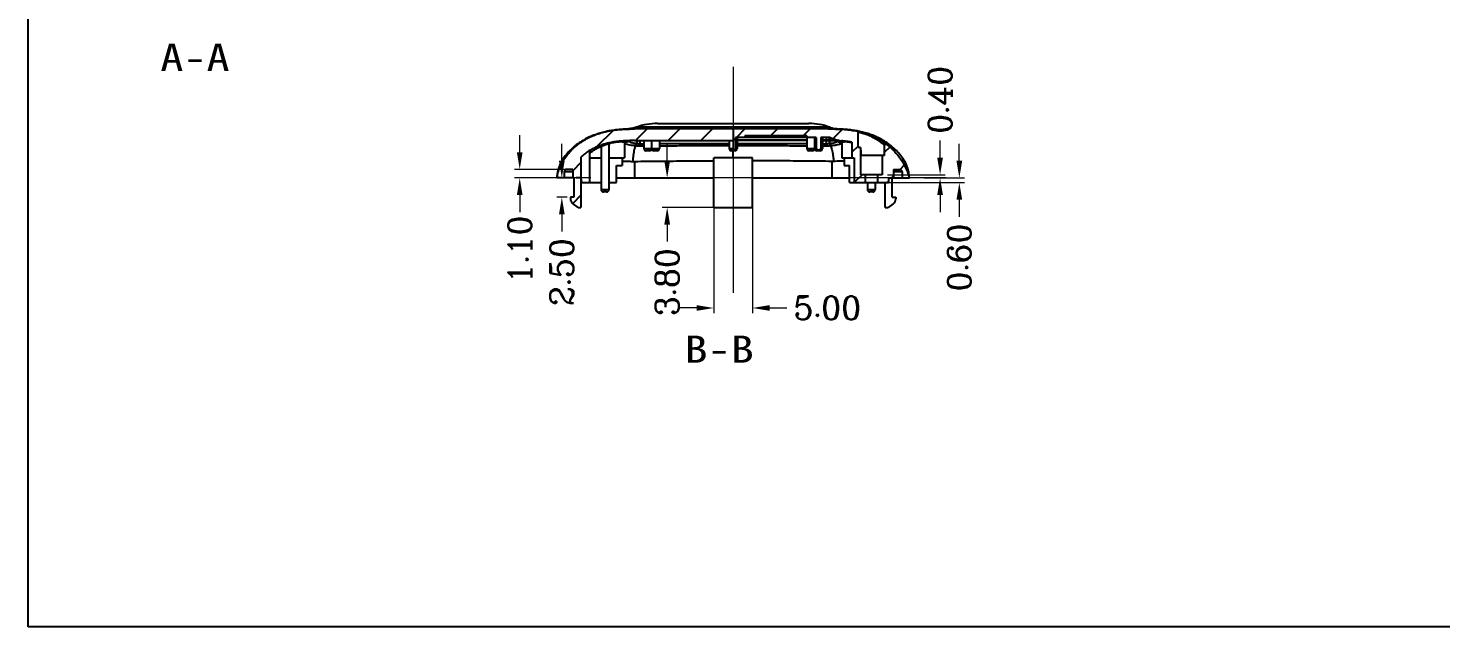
# Model space of a CAD drawing. Header units: millimetres. Extents: x -3610 to -2795, y 672 to 1276.
# Drawn here: x -3129.2 to -2947.3, y 713.9 to 790.9 of the extents above; entities that cross this region are included whole.
import ezdxf
from ezdxf.enums import TextEntityAlignment as Align

# ---------------------------------------------------------------- set-up
doc = ezdxf.new("R2010")
doc.units = ezdxf.units.MM
doc.header["$MEASUREMENT"] = 0
doc.linetypes.add('CENTER', pattern=[50.800000000000004, 31.75, -6.35, 6.35, -6.35])
doc.linetypes.add('HIDDEN', pattern=[9.524999999999999, 6.35, -3.175])
doc.layers.add('dim', color=7, linetype='Continuous')
doc.layers.add('hidden', color=2, linetype='HIDDEN')
doc.layers.add('moldbase', color=7, linetype='Continuous', lineweight=20)
doc.styles.add('ROMANC', font='romanc.shx', dxfattribs={"bigfont": 'gbcbig.shx'})
doc.styles.add('TEXTSTYLE_0', font='txt', dxfattribs={"width": 0.8})
doc.dimstyles.new('YanXiu', dxfattribs={"dimtxt": 3, "dimasz": 2.2, "dimexe": 0.66, "dimexo": 0.66, "dimgap": 0.66, "dimtad": 0, "dimzin": 1, "dimdsep": 46, "dimtxsty": 'ROMANC', "dimcen": 0, "dimclrd": 256, "dimclre": 3, "dimclrt": 3, "dimazin": 0, "dimtfac": 1, "dimtofl": 0, "dimtmove": 0, "dimatfit": 3, "dimfxl": 0, "dimlwd": 5, "dimlwe": 5, "dimarcsym": 0})

# ---------------------------------------------------------------- blocks, each defined once
blk = doc.blocks.new('*D39')
at = {"layer": 'Defpoints', "color": 0, "transparency": 16777216}
for p in [(-1563.346829487967, -1537.861825443987), (-1569.778370427676, -1538.961825443988), (-1565.616812980152, -1538.961825443988)]:
    blk.add_point(p, dxfattribs=at)
at = {"layer": 'dim', "lineweight": 5, "transparency": 16777216}
for p, q in [((-1569.778370427676, -1535.661825443987), (-1569.778370427676, -1533.461825443987)), ((-1569.778370427676, -1541.161825443988), (-1569.778370427676, -1543.361825443988))]:
    blk.add_line(p, q, dxfattribs=at)
at = {"layer": 'dim', "color": 3, "lineweight": 5, "transparency": 16777216}
for p, q in [((-1564.006829487967, -1537.861825443987), (-1570.438370427676, -1537.861825443987)), ((-1566.276812980152, -1538.961825443988), (-1570.438370427676, -1538.961825443988))]:
    blk.add_line(p, q, dxfattribs=at)
at = {"layer": 'dim', "transparency": 16777216}
for points in [[(-1570.145037094343, -1535.661825443987), (-1569.411703761009, -1535.661825443987), (-1569.778370427676, -1537.861825443987)], [(-1570.145037094343, -1541.161825443988), (-1569.41170376101, -1541.161825443988), (-1569.778370427676, -1538.961825443988)]]:
    blk.add_solid(points, dxfattribs=at)
at = {"layer": 'dim', "color": 3, "transparency": 16777216, "insert": (-1569.778370427676, -1548.164682586845), "char_height": 3, "attachment_point": 5, "rotation": 90, "style": 'ROMANC'}
blk.add_mtext('1.10', dxfattribs=at)
blk = doc.blocks.new('*D40')
at = {"layer": 'Defpoints', "color": 0, "transparency": 16777216}
for p in [(-1563.338740334531, -1538.961825443988), (-1564.357546488136, -1541.461825443987), (-1563.021829487967, -1541.461825443987)]:
    blk.add_point(p, dxfattribs=at)
at = {"layer": 'dim', "lineweight": 5, "transparency": 16777216}
for p, q in [((-1564.357546488136, -1536.761825443988), (-1564.357546488136, -1534.561825443988)), ((-1564.357546488136, -1543.661825443987), (-1564.357546488136, -1545.861825443987))]:
    blk.add_line(p, q, dxfattribs=at)
at = {"layer": 'dim', "color": 3, "lineweight": 5, "transparency": 16777216}
for p, q in [((-1563.998740334531, -1538.961825443988), (-1565.017546488136, -1538.961825443988)), ((-1563.681829487967, -1541.461825443987), (-1565.017546488136, -1541.461825443987))]:
    blk.add_line(p, q, dxfattribs=at)
at = {"layer": 'dim', "transparency": 16777216}
for points in [[(-1564.724213154803, -1536.761825443988), (-1563.990879821469, -1536.761825443988), (-1564.357546488136, -1538.961825443988)], [(-1564.724213154803, -1543.661825443987), (-1563.990879821469, -1543.661825443987), (-1564.357546488136, -1541.461825443987)]]:
    blk.add_solid(points, dxfattribs=at)
at = {"layer": 'dim', "color": 3, "transparency": 16777216, "insert": (-1564.357546488136, -1551.093254015416), "char_height": 3, "attachment_point": 5, "rotation": 90, "style": 'ROMANC'}
blk.add_mtext('2.50', dxfattribs=at)
blk = doc.blocks.new('*D41')
at = {"layer": 'Defpoints', "color": 0, "transparency": 16777216}
for p in [(-1544.796829487967, -1541.529593940528), (-1539.796829487967, -1541.529593940528), (-1539.796829487967, -1555.703165621764)]:
    blk.add_point(p, dxfattribs=at)
at = {"layer": 'dim', "color": 3, "lineweight": 5, "transparency": 16777216}
for p, q in [((-1544.796829487967, -1542.189593940528), (-1544.796829487967, -1556.363165621764)), ((-1539.796829487967, -1542.189593940528), (-1539.796829487967, -1556.363165621764))]:
    blk.add_line(p, q, dxfattribs=at)
at = {"layer": 'dim', "lineweight": 5, "transparency": 16777216}
for p, q in [((-1546.996829487967, -1555.703165621764), (-1549.196829487967, -1555.703165621764)), ((-1537.596829487967, -1555.703165621764), (-1535.396829487967, -1555.703165621764))]:
    blk.add_line(p, q, dxfattribs=at)
at = {"layer": 'dim', "transparency": 16777216}
for points in [[(-1546.996829487967, -1555.336498955097), (-1546.996829487967, -1556.06983228843), (-1544.796829487967, -1555.703165621764)], [(-1537.596829487967, -1555.336498955097), (-1537.596829487967, -1556.06983228843), (-1539.796829487967, -1555.703165621764)]]:
    blk.add_solid(points, dxfattribs=at)
at = {"layer": 'dim', "color": 3, "transparency": 16777216, "insert": (-1530.165400916539, -1555.703165621764), "char_height": 3, "attachment_point": 5, "style": 'ROMANC'}
blk.add_mtext('5.00', dxfattribs=at)
blk = doc.blocks.new('*D42')
at = {"layer": 'Defpoints', "color": 0, "transparency": 16777216}
for p in [(-1547.403345964743, -1538.961825443987), (-1550.790373473308, -1542.761825443987), (-1543.392395357343, -1542.761825443987)]:
    blk.add_point(p, dxfattribs=at)
at = {"layer": 'dim', "lineweight": 5, "transparency": 16777216}
for p, q in [((-1550.790373473308, -1536.761825443987), (-1550.790373473308, -1534.561825443987)), ((-1550.790373473308, -1544.961825443987), (-1550.790373473308, -1547.161825443987))]:
    blk.add_line(p, q, dxfattribs=at)
at = {"layer": 'dim', "color": 3, "lineweight": 5, "transparency": 16777216}
for p, q in [((-1548.063345964743, -1538.961825443987), (-1551.450373473308, -1538.961825443987)), ((-1544.052395357343, -1542.761825443987), (-1551.450373473308, -1542.761825443987))]:
    blk.add_line(p, q, dxfattribs=at)
at = {"layer": 'dim', "transparency": 16777216}
for points in [[(-1551.157040139975, -1536.761825443987), (-1550.423706806642, -1536.761825443987), (-1550.790373473308, -1538.961825443987)], [(-1551.157040139975, -1544.961825443987), (-1550.423706806642, -1544.961825443987), (-1550.790373473308, -1542.761825443987)]]:
    blk.add_solid(points, dxfattribs=at)
at = {"layer": 'dim', "color": 3, "transparency": 16777216, "insert": (-1550.790373473308, -1552.393254015416), "char_height": 3, "attachment_point": 5, "rotation": 90, "style": 'ROMANC'}
blk.add_mtext('3.80', dxfattribs=at)
blk = doc.blocks.new('*D43')
at = {"layer": 'Defpoints', "color": 0, "transparency": 16777216}
for p in [(-1523.273171505956, -1539.561825443987), (-1518.098526252309, -1538.961825443988), (-1513.165636985594, -1539.561825443987)]:
    blk.add_point(p, dxfattribs=at)
at = {"layer": 'dim', "lineweight": 5, "transparency": 16777216}
for p, q in [((-1513.165636985594, -1536.761825443988), (-1513.165636985593, -1534.561825443988)), ((-1513.165636985594, -1541.761825443987), (-1513.165636985594, -1543.961825443987))]:
    blk.add_line(p, q, dxfattribs=at)
at = {"layer": 'dim', "color": 3, "lineweight": 5, "transparency": 16777216}
for p, q in [((-1522.613171505956, -1539.561825443987), (-1512.505636985594, -1539.561825443987)), ((-1517.438526252309, -1538.961825443988), (-1512.505636985594, -1538.961825443988))]:
    blk.add_line(p, q, dxfattribs=at)
at = {"layer": 'dim', "transparency": 16777216}
for points in [[(-1513.53230365226, -1536.761825443988), (-1512.798970318927, -1536.761825443988), (-1513.165636985594, -1538.961825443988)], [(-1513.53230365226, -1541.761825443987), (-1512.798970318927, -1541.761825443987), (-1513.165636985594, -1539.561825443987)]]:
    blk.add_solid(points, dxfattribs=at)
at = {"layer": 'dim', "color": 3, "transparency": 16777216, "insert": (-1513.165636985593, -1549.193254015416), "char_height": 3, "attachment_point": 5, "rotation": 90, "style": 'ROMANC'}
blk.add_mtext('0.60', dxfattribs=at)
blk = doc.blocks.new('*D44')
at = {"layer": 'Defpoints', "color": 0, "transparency": 16777216}
for p in [(-1523.096829487967, -1538.561825443987), (-1515.642862289347, -1538.561825443987), (-1518.367807936726, -1538.961825443988)]:
    blk.add_point(p, dxfattribs=at)
at = {"layer": 'dim', "lineweight": 5, "transparency": 16777216}
for p, q in [((-1515.642862289347, -1536.361825443987), (-1515.642862289347, -1534.161825443987)), ((-1515.642862289347, -1541.161825443988), (-1515.642862289347, -1543.361825443988))]:
    blk.add_line(p, q, dxfattribs=at)
at = {"layer": 'dim', "color": 3, "lineweight": 5, "transparency": 16777216}
for p, q in [((-1522.436829487967, -1538.561825443987), (-1514.982862289347, -1538.561825443987)), ((-1517.707807936726, -1538.961825443988), (-1514.982862289347, -1538.961825443988))]:
    blk.add_line(p, q, dxfattribs=at)
at = {"layer": 'dim', "transparency": 16777216}
for points in [[(-1516.009528956014, -1536.361825443987), (-1515.276195622681, -1536.361825443987), (-1515.642862289347, -1538.561825443987)], [(-1516.009528956014, -1541.161825443988), (-1515.276195622681, -1541.161825443988), (-1515.642862289347, -1538.961825443988)]]:
    blk.add_solid(points, dxfattribs=at)
at = {"layer": 'dim', "color": 3, "transparency": 16777216, "insert": (-1515.642862289347, -1528.930396872559), "char_height": 3, "attachment_point": 5, "rotation": 90, "style": 'ROMANC'}
blk.add_mtext('0.40', dxfattribs=at)

msp = doc.modelspace()

# ---------------------------------------------------------------- linework, layer by layer
at = {"color": 7, "linetype": 'Continuous'}
for p, q in [((-3048.197564010568, 778.681863704421), (-3028.697564010568, 778.681863704421)), ((-3025.747564010568, 777.9818637044209), (-3051.147564010568, 777.9818637044209)), ((-3026.994444913568, 778.217264439121), (-3049.900683107669, 778.217264439121)), ((-3038.447564010568, 777.9818637044209), (-3038.447564010568, 775.1818638147208)), ((-3027.747564010568, 776.881863704421), (-3038.147564010568, 776.881863704421)), ((-3038.147564010568, 776.881863704421), (-3038.147564010568, 775.4818637044209)), ((-3037.947564010568, 776.881863704421), (-3037.947564010568, 775.4818637044209)), ((-3028.947564010568, 777.0818637044208), (-3036.947564010568, 777.0818637044208)), ((-3036.947564010568, 777.0818637044208), (-3036.947564010568, 776.881863704421)), ((-3028.947564010568, 777.0818637044208), (-3028.947564010568, 775.4818637044209)), ((-3027.947564010568, 776.881863704421), (-3027.947564010568, 775.4818637044209)), ((-3027.747564010568, 776.881863704421), (-3027.747564010568, 775.4818637044209)), ((-3027.147564010568, 776.881863704421), (-3027.147564010568, 775.4818637044209)), ((-3025.948142282568, 776.881863704421), (-3027.147564010568, 776.881863704421)), ((-3026.947564010568, 776.881863704421), (-3026.947564010568, 775.4818637044209)), ((-3026.447555833168, 776.881863704421), (-3026.447563272368, 776.0808963101208)), ((-3026.199450323068, 776.881863542621), (-3025.862734258568, 776.5838099014209)), ((-3025.947564010568, 776.881863704421), (-3025.948516956368, 776.8823613783209)), ((-3025.947401238968, 776.882325683021), (-3025.948142282568, 776.881863704421)), ((-3025.948142282568, 776.881863704421), (-3025.014562658868, 776.5529301811209)), ((-3022.347564010568, 775.5818637044208), (-3022.347564010568, 777.5456724345208)), ((-3020.647563925668, 776.9949139091209), (-3020.589604500368, 777.133258151521)), ((-3056.897564010568, 771.0818637044208), (-3056.897564010568, 775.2192740653209)), ((-3055.447564010568, 775.7478656185208), (-3055.447564010568, 770.181863704421)), ((-3054.447564010568, 776.089282001421), (-3054.447564010568, 770.181863704421)), ((-3052.447564010568, 776.153984701421), (-3052.447564010568, 774.2818637044209)), ((-3052.404826586569, 776.4344452261209), (-3052.405489058268, 776.4342632767209)), ((-3051.727877555268, 776.4727418087209), (-3051.807617207068, 776.4314055794209)), ((-3051.745426229368, 776.4724659626208), (-3051.805331383168, 776.441727529221)), ((-3051.147564010768, 776.4818637044209), (-3038.447564010568, 776.4818637044209)), ((-3050.764902279368, 776.4818637044209), (-3050.897949115368, 776.109041175321)), ((-3050.447564434168, 776.4818637044209), (-3050.447564010568, 776.080869581921)), ((-3049.947564010568, 776.4818637044209), (-3049.947564010568, 775.4818637044209)), ((-3049.947564010568, 775.4818637044209), (-3047.947564010568, 775.4818637044209)), ((-3049.247564010868, 775.181863704421), (-3049.647564010268, 775.181863704421)), ((-3048.947564010568, 776.4818637044209), (-3048.947564010568, 775.4818637044209)), ((-3048.247564010868, 775.181863704421), (-3048.647564010268, 775.181863704421)), ((-3047.947564010568, 776.4818637044209), (-3047.947564010568, 775.4818637044209)), ((-3038.947564010568, 776.4818637044209), (-3038.947564010568, 775.4818637044209)), ((-3038.947564010568, 775.4818637044209), (-3038.447564010568, 775.4818637044209)), ((-3038.247564010868, 775.181863704421), (-3038.647564010268, 775.181863704421)), ((-3038.147564011269, 775.4818498506208), (-3037.947564010568, 775.4818637044209)), ((-3037.947564010568, 776.5844971158208), (-3028.947564010568, 776.5844971158208)), ((-3028.947564010568, 776.4818637044209), (-3037.947564010568, 776.4818637044209)), ((-3028.947564010568, 775.4818637044209), (-3027.747564009868, 775.4818498507209)), ((-3028.247564010868, 775.181863704421), (-3028.647564010268, 775.181863704421)), ((-3027.247564010868, 775.181863704421), (-3027.647564010268, 775.181863704421)), ((-3027.147564011269, 775.4818498506208), (-3026.947564010568, 775.4818637044209)), ((-3026.947564010568, 776.5844971158208), (-3026.447555833168, 776.5844971158208)), ((-3026.947564010568, 776.4818637044209), (-3025.747564010368, 776.4818637044209)), ((-3026.120413276168, 776.4818637044209), (-3025.993894881668, 776.108750291221)), ((-3025.191998443768, 776.4752844578209), (-3025.085701687168, 776.4187341461209)), ((-3025.167718568669, 776.4745864774209), (-3025.091022469868, 776.4345316502208)), ((-3024.491844379668, 776.4345358546209), (-3024.489922208768, 776.4345745969208)), ((-3024.447500798768, 776.157642392521), (-3024.447563931768, 776.154310263521)), ((-3024.447564010568, 776.153675234621), (-3024.447564010568, 774.2818637044209)), ((-3023.147564010568, 776.2938002694209), (-3023.147564010568, 774.2818637044209)), ((-3022.047564010568, 775.5818637044208), (-3022.347564010568, 775.5818637044208)), ((-3022.047564010568, 775.5818637044208), (-3022.047564010568, 772.0818637044208)), ((-3022.003108181768, 775.2318637044209), (-3022.003108181768, 774.5818637044208)), ((-3018.947564010568, 774.5818637044208), (-3018.947564010568, 775.8904463868209)), ((-3058.047564010568, 774.3529569587208), (-3058.047564010568, 767.881863704421)), ((-3056.897564010568, 774.2818637044209), (-3055.447564010568, 774.2818637044209)), ((-3054.447564010568, 774.2818637044209), (-3052.447819387268, 774.2818637044209)), ((-3053.447564010568, 773.2818637044209), (-3052.747412026568, 773.2818637044209)), ((-3053.447564010568, 771.0818637044208), (-3053.447564010568, 773.2818637044209)), ((-3052.747564010568, 774.2818637044209), (-3052.747564010568, 773.2818637044209)), ((-3051.147564103968, 773.8065753607209), (-3051.147564103968, 771.681863704421)), ((-3040.947564010568, 767.881863704421), (-3040.947564010568, 774.2435788884209)), ((-3035.947564010568, 767.881863704421), (-3035.947564010568, 774.2435788884209)), ((-3025.747563917268, 773.806575359321), (-3025.747563917268, 771.681863704421)), ((-3024.447301917769, 774.2818637044209), (-3022.847564010568, 774.2818637044209)), ((-3024.147715994568, 773.2818637044209), (-3023.447564010568, 773.2818637044209)), ((-3024.147564010568, 774.2818637044209), (-3024.147564010568, 773.2818637044209)), ((-3023.447564010568, 771.0818637044208), (-3023.447564010568, 773.2818637044209)), ((-3022.847564010568, 774.2818637044209), (-3022.847564010568, 771.0818637044208)), ((-3018.947564010568, 774.5818637044208), (-3022.003108181768, 774.5818637044208)), ((-3019.247564010568, 774.5818637044208), (-3019.247564010568, 772.0818637044208)), ((-3061.147564010568, 771.681863704421), (-3061.147077059268, 771.6952552704208)), ((-3058.947564010568, 771.681863704421), (-3061.147564010568, 771.681863704421)), ((-3060.197564010568, 772.4818637044209), (-3060.197564010568, 771.681863704421)), ((-3059.097564010568, 772.4818637044209), (-3060.194625609868, 772.4818637044209)), ((-3059.097564010568, 772.7818637044209), (-3059.897564010568, 772.7818637044209)), ((-3059.097564010568, 772.7818637044209), (-3059.097564010568, 771.681863704421)), ((-3058.947564010568, 771.681863704421), (-3058.947564010568, 769.181863704421)), ((-3058.047564010568, 771.681863704421), (-3058.000057208668, 771.681863704421)), ((-3057.947564010568, 771.0818637044208), (-3058.000057208668, 771.681863704421)), ((-3053.447564010568, 771.681863704421), (-3040.947564010568, 771.681863704421)), ((-3035.947564010568, 771.681863704421), (-3023.447564010568, 771.681863704421)), ((-3019.247564010568, 772.0818637044208), (-3022.047564010568, 772.0818637044208)), ((-3021.447564010568, 772.0818637044208), (-3021.447564010568, 771.0818637044208)), ((-3019.847564010568, 772.0818637044208), (-3019.847564010568, 771.0818637044208)), ((-3018.447564010568, 771.681863704421), (-3018.447564010568, 771.0818637044208)), ((-3018.447564010568, 771.681863704421), (-3015.747564010568, 771.681863704421)), ((-3017.947564010568, 769.181863704421), (-3017.947564010568, 771.681863704421)), ((-3017.797564010568, 772.7818637044209), (-3017.797564010568, 771.681863704421)), ((-3017.797564010568, 772.7818637044209), (-3016.997564010568, 772.7818637044209)), ((-3016.697564010568, 772.4818637044209), (-3017.797564010568, 772.4818637044209)), ((-3016.697564010568, 772.4818637044209), (-3016.697564010568, 771.681863704421)), ((-3015.748050948768, 771.6952549223208), (-3015.747564010568, 771.681863704421)), ((-3057.947564010568, 771.0818637044208), (-3055.447564010568, 771.0818637044208)), ((-3055.447564010568, 770.181863704421), (-3054.447564010568, 770.181863704421)), ((-3054.747564010868, 769.881863704421), (-3055.147564010268, 769.881863704421)), ((-3054.447564010568, 771.0818637044208), (-3053.447564010568, 771.0818637044208)), ((-3023.447564010568, 771.0818637044208), (-3018.447564010568, 771.0818637044208)), ((-3021.157564010568, 771.0818637044208), (-3021.157564010568, 770.181863704421)), ((-3021.157564010568, 770.181863704421), (-3020.157564010568, 770.181863704421)), ((-3020.457564010868, 769.881863704421), (-3020.857564010268, 769.881863704421)), ((-3020.157564010568, 771.0818637044208), (-3020.157564010568, 770.181863704421)), ((-3018.847564010568, 767.881863704421), (-3018.847564010568, 771.0818637044208)), ((-3058.947564010568, 769.181863704421), (-3059.397564010568, 769.181863704421)), ((-3059.397564010568, 769.181863704421), (-3059.397564010568, 768.998388153721)), ((-3058.397564010568, 767.881863704421), (-3059.056333886068, 768.3430026172209)), ((-3058.397564010568, 767.881863704421), (-3058.047564010568, 767.881863704421)), ((-3040.947564010568, 767.881863704421), (-3035.947564010568, 767.881863704421)), ((-3018.847564010568, 767.881863704421), (-3018.497564010568, 767.881863704421)), ((-3017.838794135068, 768.3430026172209), (-3018.497564010568, 767.881863704421)), ((-3017.947564010568, 769.181863704421), (-3017.497564010568, 769.181863704421)), ((-3017.497564010568, 769.181863704421), (-3017.497564010568, 768.998388153721))]:
    msp.add_line(p, q, dxfattribs=at)
at = {"color": 2, "linetype": 'Continuous'}
for p, q in [((-3053.898104418268, 777.7991235662209), (-3056.023588691668, 775.6736392929208)), ((-3049.518514424668, 777.9818637044209), (-3051.018514424668, 776.4818637044209)), ((-3045.321664569268, 777.9818637044209), (-3046.821664569268, 776.4818637044209)), ((-3041.124814713869, 777.9818637044209), (-3042.624814713869, 776.4818637044209)), ((-3038.147564010568, 776.7622645523209), (-3038.447564010568, 776.4622645523209)), ((-3036.927964858468, 777.9818637044209), (-3038.027964858468, 776.881863704421)), ((-3032.731115003068, 777.9818637044209), (-3033.631115003068, 777.0818637044208)), ((-3028.534265147669, 777.9818637044209), (-3029.434265147668, 777.0818637044208)), ((-3024.383079395068, 777.9361996015209), (-3025.570479433968, 776.7487995626209)), ((-3022.347564010568, 775.7748651306208), (-3023.147564010568, 774.9748651306209)), ((-3018.274429465368, 775.6511498204209), (-3018.947564010568, 774.978015275221)), ((-3058.047564010568, 773.649663973921), (-3059.097564010568, 772.599663973921)), ((-3016.401907326368, 773.326822104121), (-3016.955277112968, 772.7734523175209)), ((-3021.843715581368, 772.0818637044208), (-3022.843715581368, 771.0818637044208)), ((-3018.447564010568, 771.2811654198208), (-3018.646865725968, 771.0818637044208)), ((-3017.797564010568, 771.9311654198209), (-3018.046865725968, 771.681863704421)), ((-3058.047564010568, 769.4528141185208), (-3059.107595410968, 768.392782718121))]:
    msp.add_line(p, q, dxfattribs=at)
at = {"color": 7, "linetype": 'Continuous'}
for centre, radius, start, end in [((-3048.197564010568, 770.7872208473209), 7.8946428571, 90, 110.0676250270938), ((-3028.697564010568, 770.7872208473209), 7.8946428571, 69.9323749729062, 90), ((-3049.647564010568, 775.4818637044209), 0.3, 180.0052921261153, 269.9999999998046), ((-3049.247564010568, 775.4818637044209), 0.3, 269.9999999998046, 359.9947078740931), ((-3048.647564010568, 775.4818637044209), 0.3, 180.0052921261935, 269.9999999997004), ((-3048.247564010568, 775.4818637044209), 0.3, 269.9999999997004, 359.9947078743016), ((-3038.647564010568, 775.4818637044209), 0.3, 180.0052921261153, 269.9999999997004), ((-3038.247564010568, 775.4818637044209), 0.3, 269.9999999997004, 359.9947078743016), ((-3028.647564010568, 775.4818637044209), 0.3, 180.0052921259851, 269.9999999998046), ((-3028.247564010568, 775.4818637044209), 0.3, 269.9999999998046, 359.9947078741974), ((-3027.647564010568, 775.4818637044209), 0.3, 180.0052921261153, 269.9999999998046), ((-3027.247564010568, 775.4818637044209), 0.3, 269.9999999998046, 359.9947078740931), ((-3024.328165240868, 778.4539769923208), 2.0054429075, 249.9016804625039, 265.6302841094976), ((-3024.350574323168, 778.4444675389209), 2.0054429075, 250.6578856611953, 266.3009103038991), ((-3059.897564010568, 772.4818637044209), 0.3, 90, 180), ((-3016.997564010568, 772.4818637044209), 0.3, 0, 90), ((-3055.147564010568, 770.181863704421), 0.3, 180.0052921258026, 270.0000000001954), ((-3054.747564010568, 770.181863704421), 0.3, 270.0000000001954, 359.9947078738847), ((-3020.857564010568, 770.181863704421), 0.3, 180.0052921261153, 269.9999999998046), ((-3020.457564010568, 770.181863704421), 0.3, 269.9999999998046, 359.9947078741974), ((-3058.597564010568, 768.998388153721), 0.8, 180, 235.0079798015907), ((-3018.297564010568, 768.998388153721), 0.8, 304.9920201984093, 0)]:
    msp.add_arc(centre, radius, start, end, dxfattribs=at)
for points in [[(-3061.147564010568, 771.681863704421), (-3060.950603978268, 772.5379720177209), (-3060.643469462369, 773.3353098342209), (-3060.239369406068, 774.0667059686209), (-3059.753026705268, 774.7306166960209), (-3059.200173246069, 775.3271072995208), (-3058.595058247768, 775.8603552702209), (-3057.950578126668, 776.3320971224209), (-3057.273429711168, 776.738703489521), (-3056.569303684468, 777.0783050326208), (-3055.840425736668, 777.3544198587208), (-3055.089821214068, 777.571729702421), (-3054.327933891168, 777.7345232693208), (-3053.561375300368, 777.8497315454208), (-3052.783038959868, 777.9256085329209), (-3051.982646064668, 777.9682753359209), (-3051.147477136768, 777.9818637043209)], [(-3052.117202118168, 777.963454416421), (-3052.289064929868, 777.9559509094208), (-3052.947950876268, 777.9134426367209), (-3053.608628591068, 777.846074207321), (-3054.272880924268, 777.749065102521), (-3054.941388866768, 777.616746596721), (-3055.607650751168, 777.4443786696208), (-3056.269873578568, 777.226226619521), (-3056.933394885768, 776.952889118521), (-3057.603670505368, 776.6115630314209), (-3058.285801165868, 776.1850927930209), (-3058.985133314268, 775.6498636875208), (-3059.630861339469, 775.0404803625208), (-3060.192963492868, 774.362247664021), (-3060.668546222968, 773.5717073382209), (-3061.007420677068, 772.6573468974209), (-3061.147077059268, 771.6952552704208)], [(-3051.147564010568, 777.9818641814209), (-3051.629592196468, 777.977509497121), (-3052.117202118168, 777.963454416421)], [(-3051.300785361968, 778.0811667079208), (-3051.705656635668, 778.0010176067208), (-3052.117173956568, 777.9629930068209)], [(-3051.660146820168, 777.9768341436209), (-3051.691785382468, 777.9761804362208), (-3052.012562902668, 777.9670492519208), (-3052.117173966468, 777.9629932608209)], [(-3052.117173956568, 777.9629930068209), (-3052.010919771068, 777.9669533052208), (-3051.691731482868, 777.9760593920209), (-3051.665346355668, 777.9766201055209)], [(-3051.147491167068, 777.9818637043209), (-3052.116311283268, 777.956764173121)], [(-3051.665346355668, 777.9766201055209), (-3051.147564281768, 777.9818631103208)], [(-3051.147564235968, 777.9818629291208), (-3051.660146820168, 777.9768341436209)], [(-3050.906445449268, 778.202566182021), (-3051.300785361968, 778.0811667079208)], [(-3049.900681452168, 778.2172650837208), (-3050.306692073468, 778.0871569580208), (-3050.724001249668, 778.0083158573209), (-3051.147557326368, 777.9818637044209)], [(-3049.900683107669, 778.217264439121), (-3050.474747288068, 778.2127172931209), (-3050.802512265968, 778.2056215514208), (-3050.906444956368, 778.2025664133209)], [(-3026.994446493968, 778.2172650837208), (-3026.588070105268, 778.0870641599208), (-3026.170607746468, 778.0082508535208), (-3025.747570611768, 777.9818637044209)], [(-3025.988683064868, 778.2025664133209), (-3026.093331104068, 778.2056410695209), (-3026.420096026168, 778.212712718921), (-3026.994444913568, 778.217264439121)], [(-3025.988682542168, 778.2025661714208), (-3025.594342659168, 778.0811667086209)], [(-3025.014261414568, 777.971557041921), (-3025.265440368868, 777.9775077350209), (-3025.747564010568, 777.981864181121)], [(-3025.747564010568, 777.9818637044209), (-3024.778816794168, 777.956764176721)], [(-3025.747348198568, 777.981863703521), (-3024.928426509168, 777.967825047921), (-3024.088006079268, 777.9190878848208), (-3023.257607338368, 777.8280618023209), (-3022.466729544668, 777.692385616921)], [(-3025.594342659168, 778.0811667086209), (-3025.189471385368, 778.0010176079209), (-3024.777954064568, 777.9629930089209)], [(-3024.777925905968, 777.963454416921), (-3024.875533706568, 777.9671049655208)], [(-3022.622100378668, 777.7490400793208), (-3023.286376447069, 777.8460591058208), (-3023.947075580368, 777.9134342858208), (-3024.605970086468, 777.9559464691208), (-3024.777925905968, 777.963454416921)], [(-3022.461196975268, 777.7205778883208), (-3022.622100378668, 777.7490400793208)], [(-3022.467115651868, 777.692411069721), (-3022.405589286568, 777.6641080336208), (-3022.362818206668, 777.6115797065208), (-3022.347554901768, 777.5455966797208)], [(-3020.589604769368, 777.133257367821), (-3021.047896795368, 777.3101975963209), (-3021.464863086469, 777.4469462859208), (-3021.809869058968, 777.544383237821), (-3022.081131623168, 777.6117550988208), (-3022.284376783968, 777.6570701577209), (-3022.417318294069, 777.6840080194208), (-3022.466917251668, 777.6924242929208)], [(-3022.318282095668, 777.693548448621), (-3022.461196975268, 777.7205778883208)], [(-3020.647591090368, 776.9948545185209), (-3020.949030216568, 777.1243838239209), (-3021.164655040569, 777.2077429888209), (-3021.374061815468, 777.2818473869208), (-3021.552594500869, 777.3399561590209), (-3021.719685331768, 777.390349423521), (-3021.865186822368, 777.431200063621), (-3021.995106428468, 777.4653632920208), (-3022.108016863268, 777.4933064790209), (-3022.157062792868, 777.5049237846208), (-3022.200865688568, 777.5150227171209), (-3022.241196103968, 777.5240784338209), (-3022.275273371568, 777.531513344921), (-3022.302944479368, 777.5373569480209), (-3022.324056415068, 777.5416387403209), (-3022.334322697768, 777.543620761021), (-3022.341664541968, 777.5449358907208), (-3022.344237229368, 777.545343239221), (-3022.346076922768, 777.5455837065208), (-3022.347182994268, 777.545657239521), (-3022.347538360168, 777.5456157029209)], [(-3015.748050948768, 771.6952549223208), (-3015.887455999368, 772.6563662902208), (-3016.225864536868, 773.5702417223208), (-3016.701847188968, 774.3618060438209), (-3017.264194632568, 775.040404066521), (-3017.910003642168, 775.6498712485209), (-3018.608881773268, 776.1847855062208), (-3019.291245830468, 776.6114437312208), (-3019.961585750268, 776.9528216503209), (-3020.625194847168, 777.2262046590208), (-3021.287439119268, 777.4443675166208), (-3021.953628025168, 777.616721393521), (-3022.318282095668, 777.693548448621)], [(-3020.647557903368, 776.9949273322209), (-3020.445615021368, 776.8991083190208), (-3020.187571935068, 776.7652149122209), (-3019.915230491069, 776.6088150827209), (-3019.772124985768, 776.5199280672209), (-3019.636798312368, 776.431357092521), (-3019.494485260568, 776.3331956477209), (-3019.364516062368, 776.2387725213209), (-3019.235533742468, 776.140120536021), (-3019.126591743368, 776.0524488295209), (-3019.082354907968, 776.015478974721), (-3019.043754142168, 775.9823973783209), (-3019.011172015368, 775.9536915220208), (-3018.984991097268, 775.9298488874208), (-3018.968784410268, 775.9144750962209), (-3018.957082659368, 775.902705501321), (-3018.949979719068, 775.8946650751209), (-3018.948182138568, 775.892082354221), (-3018.947569463468, 775.890478790021), (-3018.947569290668, 775.8904477975209)], [(-3018.706423322668, 776.0096169750209), (-3018.755106753768, 776.055598581921), (-3018.908951879868, 776.177305046421), (-3019.184398865268, 776.3746553109208), (-3019.584120561168, 776.6287132798209), (-3020.071269750169, 776.8950206272209), (-3020.589604769368, 777.133257367821)], [(-3051.147564010768, 776.4818637044209), (-3051.907964937768, 776.469911031521), (-3052.624519233268, 776.433175010621), (-3053.307934614368, 776.369363055421), (-3053.966960177469, 776.274980746721), (-3054.609655766268, 776.144719374621), (-3055.238566184968, 775.9725109031208), (-3055.852108529668, 775.7524834292208), (-3056.445366266568, 775.4797119707209), (-3057.011448030268, 775.1536839204209), (-3057.546407253568, 774.7769179619208), (-3058.047564010568, 774.3529569587208)], [(-3056.736920395668, 775.0415013251209), (-3056.760952597968, 775.0253219080209), (-3056.909231267268, 774.9226937850208)], [(-3056.897663263968, 774.8925421763208), (-3056.731803571768, 775.0206555267209)], [(-3055.443301894268, 775.741175209821), (-3055.789021593768, 775.5850726080209), (-3056.221104061368, 775.3594372855209), (-3056.736920395668, 775.0415013251209)], [(-3056.731803571768, 775.0206555267209), (-3056.723427157868, 775.0268084403208)], [(-3056.723427157868, 775.0268084403208), (-3056.422063546068, 775.231642152821), (-3055.881110992868, 775.537749061421), (-3055.443960899168, 775.7401576234208)], [(-3055.447564010568, 775.7478656185208), (-3055.414365735968, 775.7645509102208), (-3055.314972634468, 775.8069032085209), (-3055.152744717968, 775.8701704167208), (-3054.954068719668, 775.940733272721), (-3054.758497719969, 776.0037268216208), (-3054.594709885469, 776.0517439412208), (-3054.485520766568, 776.080944802221), (-3054.447564010568, 776.089282001421)], [(-3052.404823865668, 776.4344131915209), (-3052.581149867568, 776.419188919321), (-3053.895887013168, 776.2217769963208), (-3054.446978537868, 776.0866215022209)], [(-3052.505347398768, 776.241778030221), (-3052.621263343068, 776.282137571121), (-3052.790140572468, 776.3023681507209), (-3053.011858193868, 776.3045634289208), (-3053.287714562068, 776.2876766593208), (-3053.626209528168, 776.2475942469209), (-3054.042954609869, 776.1744581930209), (-3054.445429406968, 776.0801952446209)], [(-3052.449065682268, 776.3737204958209), (-3052.474140429668, 776.322542029621), (-3052.505347546168, 776.241779518821)], [(-3052.505347398768, 776.241778030221), (-3052.501503907268, 776.2394421160209), (-3052.499662598168, 776.238221629621)], [(-3052.499632935268, 776.2382644391209), (-3052.244248905468, 776.282520262321)], [(-3052.499632935168, 776.2382644375209), (-3052.494755460768, 776.2350389965209), (-3052.490091191568, 776.2317258749208), (-3052.485645016268, 776.2282937624209)], [(-3051.807617220368, 776.4314054414208), (-3052.024713954568, 776.337389705021), (-3052.251692536068, 776.2693721986209), (-3052.485648450468, 776.228321244221)], [(-3052.485645016268, 776.2282937624209), (-3052.463841201668, 776.2057632088208), (-3052.450998396668, 776.1792975999208), (-3052.447565373468, 776.1541792258208)], [(-3052.405489058268, 776.4342632767209), (-3052.417019843168, 776.425255878321), (-3052.430530870868, 776.4056696821208), (-3052.449065682268, 776.3737204958209)], [(-3052.447662167569, 776.149687935221), (-3052.258535569368, 776.0617761763208), (-3051.955918774968, 775.9783278707209), (-3051.558213790968, 775.9050343082208), (-3051.089723983868, 775.846933373321)], [(-3052.367077370868, 776.444800813121), (-3052.413175536268, 776.4411206921209)], [(-3051.970285964568, 776.4655570233208), (-3052.209919952768, 776.4539695058209), (-3052.361932563568, 776.4447320623208), (-3052.413173454568, 776.4411357570209)], [(-3052.413173454568, 776.4411357570209), (-3052.408852130769, 776.4390475018208), (-3052.404823865668, 776.4344131915209)], [(-3052.280932290368, 776.4480425071208), (-3052.405489058268, 776.4342632780208)], [(-3052.282307270068, 776.4479349825208), (-3052.404359961468, 776.4344503138209)], [(-3052.266521959068, 776.450235377321), (-3052.282307270068, 776.4479349825208)], [(-3052.266509272268, 776.450150739521), (-3052.280932290368, 776.4480425071208)], [(-3052.244248905468, 776.282520262321), (-3052.012891840368, 776.351791208421), (-3051.805330548868, 776.441725895721)], [(-3051.771136319868, 776.4725015738209), (-3051.970285964568, 776.4655570233208)], [(-3051.824447556868, 776.470519267521), (-3051.805322813168, 776.441710931721)], [(-3051.805330548868, 776.441725895721), (-3051.807621307568, 776.434425996521), (-3051.806574628768, 776.432239833021)], [(-3051.807602012868, 776.4313759902209), (-3051.780346054568, 776.3636148351209), (-3051.664748776668, 776.2904372629209), (-3051.468325462968, 776.220069269521), (-3051.205308386968, 776.1577229150209), (-3050.897974200568, 776.1090363879209)], [(-3051.655552187268, 776.4758367670208), (-3051.771136319868, 776.4725015738209)], [(-3051.285245367168, 776.481435900221), (-3051.655552187268, 776.4758367670208)], [(-3051.005107908568, 775.838728812721), (-3051.094752349668, 775.603076969421), (-3051.174065305268, 775.3223679987209), (-3051.247100250168, 774.9744541725208), (-3051.309666648168, 774.5752264865209), (-3051.336990327168, 774.3573961307209), (-3051.360683665068, 774.1288715723208), (-3051.384773578669, 773.8076098753208)], [(-3051.147564010768, 776.4818637044209), (-3051.193886189968, 776.4818156734209), (-3051.239788329068, 776.4816725371209), (-3051.285245367168, 776.481435900221)], [(-3051.089723983868, 775.846933373321), (-3051.061950356968, 775.8441865044208), (-3051.033728596268, 775.8414586105209), (-3051.005107908568, 775.838728812721)], [(-3050.897974200568, 776.1090363879209), (-3050.960620522868, 776.0053627869208), (-3051.024707490968, 775.9177426452209), (-3051.089706497268, 775.8469344356208)], [(-3050.830806937068, 776.101414596621), (-3050.887888838568, 775.997758453221), (-3050.946160021368, 775.9099332791209), (-3051.005120409068, 775.838728598121)], [(-3051.005095434968, 775.838792032921), (-3050.813324225268, 775.8250321019209), (-3050.629140411968, 775.8174137461208), (-3050.446322271168, 775.8154034447209)], [(-3050.897976540969, 776.1090442326208), (-3050.876026127868, 776.1064785914209), (-3050.853627681968, 776.103953856521), (-3050.830806937068, 776.101414596621)], [(-3050.830806888568, 776.1014145124209), (-3050.704949156768, 776.0897231786209), (-3050.580985903968, 776.082827525021), (-3050.447556992368, 776.0808701520209)], [(-3050.447563544768, 776.0809137742208), (-3049.947565117068, 776.0825058908208)], [(-3050.447556992368, 776.0808701520209), (-3050.446544379068, 775.9772133113208), (-3050.445588267969, 775.8884716504208), (-3050.444696442568, 775.8153876185208)], [(-3050.446322271168, 775.8154034447209), (-3049.947565152268, 775.8174899812209)], [(-3047.947564478368, 776.0872666592209), (-3047.532146076268, 776.0880376630209), (-3044.587133448968, 776.0924099581209), (-3041.574892077668, 776.095151528521), (-3038.947564021568, 776.0960894178208)], [(-3047.947564498868, 775.824002347521), (-3046.301024335768, 775.827973928321), (-3043.896942408768, 775.8321547767209), (-3041.269714375968, 775.8349116081208), (-3038.947564025368, 775.8358541706209)], [(-3038.447571785968, 774.246267000121), (-3038.447575730568, 774.844291764121), (-3038.447559191768, 775.1818638356208)], [(-3038.365543695968, 775.2659894324208), (-3038.447564010568, 775.2582569067208)], [(-3038.147564012668, 775.4818359969208), (-3038.167903597868, 775.3980956979208), (-3038.219831365268, 775.3326933702208), (-3038.288113151768, 775.2899803028208), (-3038.365543695968, 775.2659894324208)], [(-3037.947564008068, 776.096030908421), (-3035.479325400968, 776.095298865821), (-3032.503319691068, 776.0927332007209), (-3029.487772686668, 776.0883704525208), (-3028.947563392768, 776.0873738824209)], [(-3037.947563999568, 775.8357973042209), (-3035.609344836468, 775.834892481621), (-3032.958592745268, 775.832123601321), (-3030.554639600468, 775.827928236321), (-3028.947563512668, 775.8240364381209)], [(-3027.147564012668, 775.4818359969208), (-3027.169614259868, 775.3948023008209), (-3027.234940901468, 775.3206457435208), (-3027.332679887868, 775.2738491199209), (-3027.447258378568, 775.2582570111208), (-3027.561525924468, 775.273585864421), (-3027.659553678068, 775.3201806506208), (-3027.725550196368, 775.3948708929208), (-3027.747564008469, 775.4818359969208)], [(-3026.947562841568, 776.0825643608209), (-3026.447563168068, 776.0809578666208)], [(-3026.947562870369, 775.817508007121), (-3026.448029293668, 775.8154124060209)], [(-3026.447563168068, 776.0809578666208), (-3026.448592011968, 775.9772138072208), (-3026.449563804568, 775.8884705106209), (-3026.450471229268, 775.815401472021)], [(-3026.448029293668, 775.8154124060209), (-3026.270719299068, 775.8173604417209), (-3026.083572726268, 775.8250780453209), (-3025.890144872568, 775.8390422402208)], [(-3026.447564010568, 776.5844986160209), (-3026.289768479668, 776.5845095113209), (-3026.126233524968, 776.5844664857209), (-3025.966028791768, 776.584319578421)], [(-3026.447562623468, 776.0808697659209), (-3026.319799250668, 776.082579373121), (-3026.197262567968, 776.088866612321), (-3026.065285013268, 776.1007920327208)], [(-3026.065285145968, 776.1007920431209), (-3026.041137810868, 776.1034387433208), (-3026.017311929168, 776.1060753241209), (-3025.993894085368, 776.108750394021)], [(-3026.065285013268, 776.1007920327208), (-3026.007936812368, 775.9975183892209), (-3025.949399361468, 775.910011553221), (-3025.890159037668, 775.8390405031209)], [(-3025.993895556968, 776.1087397092208), (-3025.628838739368, 776.1692362545209), (-3025.331469186168, 776.2489904581209), (-3025.146499199168, 776.3368507757209), (-3025.085717209868, 776.4186782292209)], [(-3025.993894085368, 776.108750394021), (-3025.930870240668, 776.0055096917208), (-3025.866383194468, 775.9182295702208), (-3025.800981939869, 775.8476930968209)], [(-3025.966028791768, 776.584319578421), (-3025.894660922168, 776.5276539192209), (-3025.821573453368, 776.4933603884208), (-3025.747540089368, 776.4818637929209)], [(-3025.966028251468, 776.5843204091209), (-3025.930903309568, 776.5842222266208), (-3025.896457350368, 776.584045618421), (-3025.862733021668, 776.583809681621)], [(-3025.890144872568, 775.8390422402208), (-3025.800431611769, 775.6032567746208), (-3025.721062676568, 775.3223679940209), (-3025.648026205268, 774.9744477615209), (-3025.585461334068, 774.5752264819209), (-3025.558137806068, 774.3573967584209), (-3025.534444318369, 774.1288715684209), (-3025.510354376168, 773.807609762521)], [(-3025.890132500168, 775.8389792177209), (-3025.860075490268, 775.841872871021), (-3025.830337589168, 775.844770737921), (-3025.800980416469, 775.847693927421)], [(-3025.862736992268, 776.5837843685208), (-3025.606744747868, 776.5802268881209)], [(-3025.862733021668, 776.583809681621), (-3025.779755518368, 776.5275284844208), (-3025.694681871068, 776.4932818282209)], [(-3025.800980416469, 775.847693927421), (-3025.322035487668, 775.9077090772209), (-3024.906356813668, 775.9863612046208), (-3024.607309238668, 776.072402015021), (-3024.447499191768, 776.1576601497209)], [(-3025.747564010368, 776.4818637044209), (-3025.700727772468, 776.4818212862208), (-3025.654328429868, 776.4816948054208), (-3025.608392507468, 776.4814855856209)], [(-3025.609871396468, 776.4814358298208), (-3025.655331988868, 776.481672505121), (-3025.701237869468, 776.4818156652209), (-3025.747564010368, 776.4818637044209)], [(-3025.694681871068, 776.4932818282209), (-3025.608393094968, 776.4814865270209)], [(-3025.609799252768, 776.4813910880209), (-3025.241261239668, 776.4758849791208)], [(-3025.608392507468, 776.4814855856209), (-3025.236033490568, 776.4765503457209)], [(-3025.606744747868, 776.5802268881209), (-3025.517684986268, 776.5780377974208)], [(-3025.517684986268, 776.5780377974208), (-3025.248855343668, 776.567914884221), (-3025.075878114768, 776.558911076221), (-3025.022038710168, 776.5555758849209)], [(-3025.241261239668, 776.4758849791208), (-3024.924035474768, 776.4655234526208)], [(-3025.236033490568, 776.4765503457209), (-3024.920269696569, 776.4674729948208)], [(-3025.091028778368, 776.4345194520208), (-3025.065208718668, 776.4696706659208)], [(-3024.658518829268, 776.277201884521), (-3024.889601485968, 776.3469417395208), (-3025.091028778368, 776.4345194520208)], [(-3025.085702381068, 776.4187033250209), (-3025.086005048468, 776.4236498312209), (-3025.086474177968, 776.4284888281209), (-3025.091022536368, 776.4345315003209)], [(-3025.085717209868, 776.4186782292209), (-3024.873728353068, 776.325368093821), (-3024.652418277468, 776.2568125670209), (-3024.520475835968, 776.2286865129208)], [(-3024.924035474768, 776.4655234526208), (-3024.681692092669, 776.4537672031208), (-3024.530736908968, 776.4445912733208), (-3024.481957694468, 776.4410899602208)], [(-3024.920269696569, 776.4674729948208), (-3024.679924923368, 776.4572174479208), (-3024.537985413568, 776.4494881713208)], [(-3024.666120352068, 776.4561744090208), (-3024.613090641968, 776.447951845021)], [(-3024.665684682268, 776.4562606875209), (-3024.610657416968, 776.4477686526209)], [(-3024.512821464068, 776.248451617621), (-3024.658518829268, 776.277201884521)], [(-3024.613090641968, 776.447951845021), (-3024.490987669368, 776.4345009054209)], [(-3024.610657416968, 776.4477686526209), (-3024.490451516468, 776.4346166224209)], [(-3024.537985413568, 776.4494881713208), (-3024.527646318968, 776.4490616090209), (-3024.476068748868, 776.445924854221)], [(-3024.520475835968, 776.2286865129208), (-3024.424763798568, 776.2139332240208)], [(-3024.401631672068, 776.2339758311209), (-3024.512821464068, 776.248451617621)], [(-3024.490987637568, 776.4345000195208), (-3024.313976360468, 776.4191889673209), (-3023.641970938668, 776.337916694921), (-3023.152755012068, 776.253250393921)], [(-3024.489922208768, 776.4345745969208), (-3024.487299955468, 776.4381623150209), (-3024.481954570468, 776.4411357565209)], [(-3024.392576765568, 776.240088521221), (-3024.428755471468, 776.324424139621), (-3024.456554257868, 776.3769240396209), (-3024.474108743068, 776.4085031353209), (-3024.483550507568, 776.4268492922208), (-3024.488303465168, 776.433406423721)], [(-3023.147564010568, 776.2938002694209), (-3023.805034528668, 776.384992621021), (-3024.479987650968, 776.4438086819209)], [(-3024.447500798768, 776.157642392521), (-3024.444412890368, 776.1782360731208), (-3024.436769050468, 776.1970392054209), (-3024.424759252268, 776.2139165084209)], [(-3024.424759252268, 776.2139165084209), (-3024.417779332368, 776.2211477909209), (-3024.410110632168, 776.2278177465209), (-3024.401851216968, 776.2339689362209)], [(-3024.401851216968, 776.2339689362209), (-3024.395766088568, 776.2380789165209), (-3024.392491352768, 776.239915094121)], [(-3023.218292949869, 776.2400546840208), (-3023.572265050568, 776.2844077517209), (-3023.865371827268, 776.3040136725208), (-3024.100967336668, 776.3025940095208), (-3024.276558139568, 776.281573210021), (-3024.392576962068, 776.2400865344209)], [(-3023.159179847568, 776.2307750868208), (-3023.218292949869, 776.2400546840208)], [(-3023.147272773268, 776.2288444254209), (-3023.159179847568, 776.2307750868208)], [(-3022.003108181768, 775.2318637044209), (-3022.009626115668, 775.364954568621), (-3022.025507702368, 775.479308279221), (-3022.041213098768, 775.5555267717209), (-3022.047564010568, 775.5818637044208)], [(-3018.947569449968, 775.8904491703208), (-3018.933064555368, 775.9548288022208), (-3018.892599163968, 776.0065533025208), (-3018.832845791668, 776.036294271521), (-3018.766189961468, 776.0371764559209), (-3018.706417853869, 776.009611115421)], [(-3018.706429600268, 776.0096217772209), (-3018.130102197268, 775.5313876397208), (-3017.600424229968, 775.012358730221), (-3017.119423679068, 774.4486390123209), (-3016.688785313868, 773.8351336141209), (-3016.313773869768, 773.170660765921), (-3015.998553798768, 772.4530656559209), (-3015.747564010568, 771.681863704421)], [(-3052.747563101868, 773.8300923670208), (-3052.494125751468, 773.8267560010208), (-3052.125928958269, 773.821202479621), (-3051.755268904168, 773.8148039074208), (-3051.384767125268, 773.8076097196208)], [(-3051.384767125268, 773.8076097196208), (-3051.305614843368, 773.8063982851208), (-3051.226564915168, 773.806046600821), (-3051.147564103968, 773.8065522836209)], [(-3051.147564103968, 773.8065753607209), (-3047.878054660368, 773.8407602132208), (-3044.482065732968, 773.866161172821), (-3040.947564010568, 773.8810613631208)], [(-3038.447564010568, 774.2462669988208), (-3039.268866592368, 774.245971143921), (-3040.102539100368, 774.2450791241208), (-3040.947564010568, 774.2435788884209)], [(-3035.947564010568, 774.2435788884209), (-3036.792588920768, 774.2450791241208), (-3037.626261428768, 774.245971143921), (-3038.447564010568, 774.2462669988208)], [(-3025.747563917268, 773.806575359321), (-3029.017003692668, 773.8407595832209), (-3032.413123780369, 773.8661615349208), (-3035.947564010568, 773.8810613627209)], [(-3025.510360895868, 773.8076097196208), (-3025.589513178468, 773.8063982851208), (-3025.668563105568, 773.806046600821), (-3025.747563917268, 773.8065522836209)], [(-3024.147573106668, 773.8301860881209), (-3024.621832241368, 773.8235309163208), (-3025.510360895868, 773.8076097196208)]]:
    msp.add_spline(points, degree=3, dxfattribs=at)
at = {"layer": 'dim', "color": 3}
for p, q in [((-3129.222921678282, 713.9199456608144), (-3129.222921678282, 927.709464903485)), ((-2794.708166705898, 713.9199456608144), (-3129.222921678282, 713.9199456608144))]:
    msp.add_line(p, q, dxfattribs=at)
at = {"layer": 'hidden', "color": 2, "linetype": 'ByBlock'}
for p, q in [((-3058.000057208668, 771.681863704421), (-3058.647564010568, 771.6818637044207)), ((-3057.947564010568, 771.0818637044208), (-3058.000057208668, 771.681863704421)), ((-3057.947564010568, 771.0818637044208), (-3056.897564010568, 771.0818637044208))]:
    msp.add_line(p, q, dxfattribs=at)
at = {"layer": 'moldbase', "color": 1, "linetype": 'CENTER', "ltscale": 1.2}
for p, q in [((-3038.447564010568, 785.9816803263807), (-3038.447564010568, 756.8725608535783)), ((-3011.068932788934, 771.6818637044198), (-3062.986925624389, 771.6818637044198))]:
    msp.add_line(p, q, dxfattribs=at)

# ---------------------------------------------------------------- texts
at = {"color": 2, "linetype": 'Continuous', "style": 'TEXTSTYLE_0'}
for s, width, p, p2 in [('A-A', 0.9562499999999708, (-3112.217689116707, 785.4381423772611), (-3103.292689116708, 785.4381423772611)), ('B-B', 0.9562500000000197, (-3044.70553746613, 747.889095990635), (-3035.78053746613, 747.889095990635))]:
    msp.add_text(s, height=3.5, dxfattribs=dict(at, width=width)).set_placement(p, p2, align=Align.FIT)

# ---------------------------------------------------------------- dimensions: what is measured, and where the dimension line sits
at = {"layer": 'dim', "color": 3}
for base, p1, p2, picture, middle in [((-3011.793596811948, 772.0818637044208), (-3014.518542459327, 771.68186370442), (-3019.247564010568, 772.0818637044208), '*D44', (-3011.793596811948, 781.7132922758492)), ((-3065.929104950277, 771.6818637044198), (-3059.497564010568, 772.7818637044209), (-3061.767547502753, 771.6818637044198), '*D39', (-3065.929104950277, 762.4790065615623)), ((-3060.508281010737, 769.181863704421), (-3059.489474857132, 771.6818637044198), (-3059.172564010568, 769.181863704421), '*D40', (-3060.508281010736, 759.5504351329919)), ((-3046.941107995909, 767.881863704421), (-3043.554080487344, 771.6818637044207), (-3039.543129879944, 767.881863704421), '*D42', (-3046.941107995909, 758.2504351329919)), ((-3009.316371508195, 771.0818637044208), (-3014.24926077491, 771.68186370442), (-3019.423906028557, 771.0818637044208), '*D43', (-3009.316371508194, 761.450435132992))]:
    dim = msp.add_linear_dim(base=base, p1=p1, p2=p2, angle=90, dimstyle='YanXiu', dxfattribs=at)
    dim.commit()
    dim.dimension.update_dxf_attribs({"geometry": picture, "text_midpoint": middle, "insert": (-1496.150734522601, 2310.643689148408)})
dim = msp.add_linear_dim(base=(-3035.947564010568, 754.940523526644), p1=(-3040.947564010568, 769.1140952078802), p2=(-3035.947564010568, 769.1140952078802), dimstyle='YanXiu', dxfattribs=at)
dim.commit()
dim.dimension.update_dxf_attribs({"geometry": '*D41', "text_midpoint": (-3026.31613543914, 754.940523526644), "insert": (-1496.150734522601, 2310.643689148408)})

doc.saveas('drawing.dxf')
